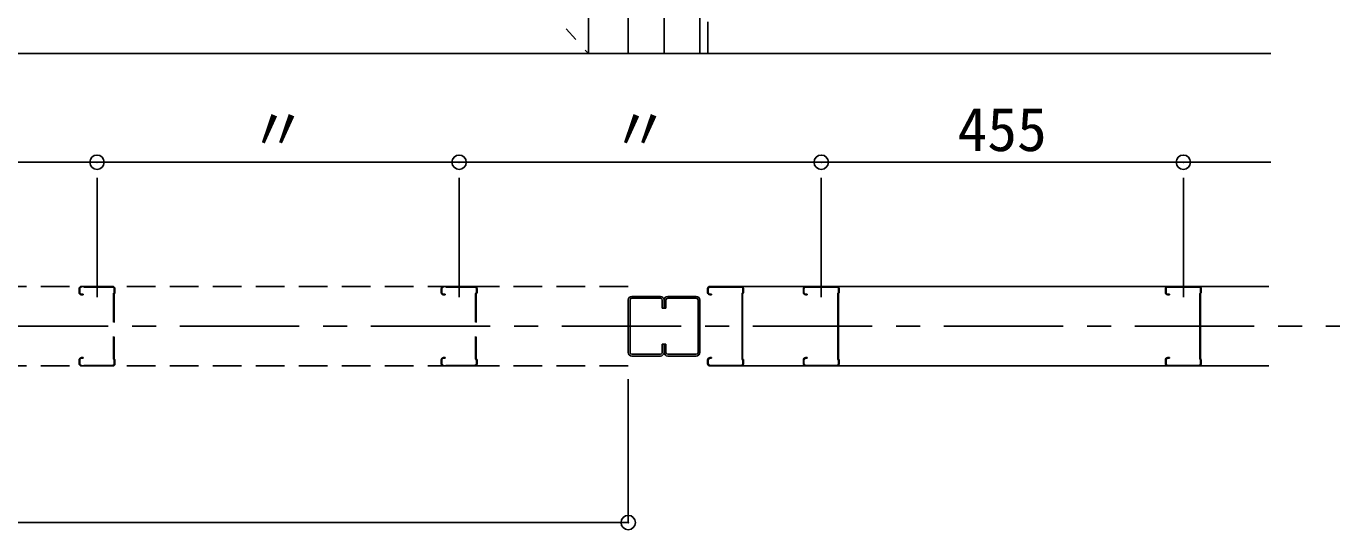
# Model space of a CAD drawing. Units: millimetres, scale not verified, with parts at other scales. Extents: x -688 to 687, y -487 to 475.
# Drawn here: x -282.8 to -7.8, y -262.6 to -157.1 of the extents above; entities that cross this region are included whole.
import ezdxf
from ezdxf.enums import TextEntityAlignment as Align

# ---------------------------------------------------------------- set-up
doc = ezdxf.new("R2010")
doc.units = ezdxf.units.MM
doc.header["$LTSCALE"] = 5
doc.header["$PDMODE"] = 32
doc.header["$PDSIZE"] = 3
for name, pattern in [('CHAIN1', [8, 5, -1, 1, -1]), ('DASHED1', [1.8, 1.2, -0.6]), ('DOUBLE_CHAIN1', [8.8, 5, -1, 0.6, -0.6, 0.6, -1])]:
    doc.linetypes.add(name, pattern=pattern)
for name, color, linetype in [('1-0_中心線', 4, 'CHAIN1'), ('1-1_中線', 7, 'Continuous'), ('1-2_太線１', 3, 'Continuous'), ('1-4_細線', 4, 'DASHED1'), ('1-5_寸法', 4, 'Continuous'), ('1-6_文字', 4, 'Continuous'), ('1-8_隠線', 4, 'DOUBLE_CHAIN1'), ('5-1_中線', 7, 'Continuous'), ('5-F_グリッド', 7, 'Continuous')]:
    doc.layers.add(name, color=color, linetype=linetype)
doc.styles.add('ＭＳ ゴシック', font='')
doc.styles.get('ＭＳ ゴシック').set_extended_font_data('MS Gothic')

msp = doc.modelspace()

# ---------------------------------------------------------------- linework, layer by layer
at = {"layer": '1-0_中心線'}
msp.add_line((-610.652, -219.995), (-7.763, -219.995), dxfattribs=at)
at = {"layer": '1-1_中線'}
for p, q in [((-140.099, -162.877), (-140.099, -156.211)), ((-151.765, -162.877), (-22.206, -162.877)), ((-22.601, -211.662), (-139.647, -211.662)), ((-22.601, -228.329), (-139.647, -228.329))]:
    msp.add_line(p, q, dxfattribs=at)
at = {"layer": '1-2_太線１'}
msp.add_line((-149.265, -162.877), (-149.265, 287.123), dxfattribs=at)
at = {"layer": '1-2_太線１', "color": 2}
msp.add_line((-592.414, -162.877), (-22.206, -162.877), dxfattribs=at)
at = {"layer": '1-4_細線'}
for p, q in [((-156.765, -211.662), (-465.099, -211.662)), ((-156.765, -228.329), (-465.099, -228.329))]:
    msp.add_line(p, q, dxfattribs=at)
at = {"layer": '1-5_寸法'}
for p, q in [((-343.849, -185.633), (-268.015, -185.633)), ((-268.015, -185.633), (-192.182, -185.633)), ((-192.182, -185.633), (-116.349, -185.633)), ((-116.349, -185.633), (-40.515, -185.633)), ((-40.515, -185.633), (-22.206, -185.633)), ((-156.765, -261.136), (-156.765, -231.08)), ((-465.099, -261.136), (-156.765, -261.136))]:
    msp.add_line(p, q, dxfattribs=at)
at = {"layer": '1-5_寸法', "color": 3}
for p in [(-268.015, -185.633), (-192.182, -185.633), (-116.349, -185.633), (-40.515, -185.633), (-156.765, -261.136)]:
    msp.add_point(p, dxfattribs=at)
at = {"layer": '1-6_文字', "color": 7}
for p, q in [((-156.765, -162.877), (-156.765, 287.123)), ((-141.765, -162.877), (-141.765, 287.123))]:
    msp.add_line(p, q, dxfattribs=at)
at = {"layer": '1-8_隠線'}
for p, q in [((-456.765, 157.123), (-165.099, -162.877)), ((-165.099, -162.877), (-165.099, 157.123)), ((-268.015, -213.923), (-268.015, -185.633)), ((-192.182, -213.923), (-192.182, -185.633)), ((-116.349, -213.923), (-116.349, -185.633)), ((-40.515, -213.923), (-40.515, -185.633))]:
    msp.add_line(p, q, dxfattribs=at)
at = {"layer": '5-1_中線'}
for p, q in [((-156.765, -214.512), (-156.765, -225.479)), ((-156.382, -214.512), (-156.382, -225.479)), ((-155.999, -213.745), (-150.032, -213.745)), ((-155.999, -214.129), (-150.032, -214.129)), ((-149.649, -214.512), (-149.649, -216.245)), ((-149.265, -214.512), (-149.265, -216.245)), ((-149.265, -214.512), (-149.265, -216.245)), ((-148.882, -214.512), (-148.882, -216.245)), ((-142.532, -213.745), (-148.499, -213.745)), ((-142.532, -214.129), (-148.499, -214.129)), ((-142.149, -214.512), (-142.149, -225.479)), ((-141.765, -214.512), (-141.765, -225.479)), ((-149.649, -216.245), (-149.265, -216.245)), ((-148.882, -216.245), (-149.265, -216.245)), ((-149.649, -223.745), (-149.265, -223.745)), ((-149.649, -225.479), (-149.649, -223.745)), ((-148.882, -223.745), (-149.265, -223.745)), ((-149.265, -225.479), (-149.265, -223.745)), ((-149.265, -225.479), (-149.265, -223.745)), ((-148.882, -225.479), (-148.882, -223.745)), ((-155.999, -225.862), (-150.032, -225.862)), ((-155.999, -226.245), (-150.032, -226.245)), ((-142.532, -225.862), (-148.499, -225.862)), ((-142.532, -226.245), (-148.499, -226.245))]:
    msp.add_line(p, q, dxfattribs=at)
for centre, radius, start, end in [((-155.999, -214.512), 0.767, 90, 180), ((-155.999, -214.512), 0.383, 90, 180), ((-150.032, -214.512), 0.767, 0, 90), ((-150.032, -214.512), 0.383, 0, 90), ((-148.499, -214.512), 0.767, 90, 180), ((-148.499, -214.512), 0.383, 90, 180), ((-142.532, -214.512), 0.767, 0, 90), ((-142.532, -214.512), 0.383, 0, 90), ((-155.999, -225.479), 0.767, 180, 270), ((-155.999, -225.479), 0.383, 180, 270), ((-150.032, -225.479), 0.383, 270, 0), ((-150.032, -225.479), 0.767, 270, 0), ((-148.499, -225.479), 0.767, 180, 270), ((-148.499, -225.479), 0.383, 180, 270), ((-142.532, -225.479), 0.383, 270, 0), ((-142.532, -225.479), 0.767, 270, 0)]:
    msp.add_arc(centre, radius, start, end, dxfattribs=at)
at = {"layer": '5-F_グリッド', "color": 4, "linetype": 'DASHED1'}
for p, q in [((-271.271, -211.662), (-264.771, -211.667)), ((-264.769, -211.801), (-271.269, -211.795)), ((-195.438, -211.662), (-188.938, -211.667)), ((-188.936, -211.801), (-195.436, -211.795)), ((-271.765, -212.917), (-271.765, -212.162)), ((-271.632, -212.162), (-271.632, -212.917)), ((-271.265, -213.284), (-270.932, -213.284)), ((-271.265, -213.417), (-270.932, -213.417)), ((-270.932, -213.417), (-270.932, -213.284)), ((-264.565, -213.162), (-264.565, -226.829)), ((-264.438, -212.979), (-264.526, -213.068)), ((-264.432, -213.217), (-264.432, -226.773)), ((-264.399, -212.885), (-264.399, -212.167)), ((-264.304, -213.034), (-264.393, -213.123)), ((-264.265, -212.94), (-264.265, -212.167)), ((-195.932, -212.917), (-195.932, -212.162)), ((-195.799, -212.162), (-195.799, -212.917)), ((-195.432, -213.284), (-195.099, -213.284)), ((-195.432, -213.417), (-195.099, -213.417)), ((-195.099, -213.417), (-195.099, -213.284)), ((-188.732, -213.162), (-188.732, -226.829)), ((-188.604, -212.979), (-188.693, -213.068)), ((-188.599, -213.217), (-188.599, -226.773)), ((-188.565, -212.885), (-188.565, -212.167)), ((-188.471, -213.034), (-188.56, -213.123)), ((-188.432, -212.94), (-188.432, -212.167)), ((-271.765, -227.829), (-271.765, -227.073)), ((-271.632, -227.073), (-271.632, -227.829)), ((-264.769, -228.19), (-271.269, -228.195)), ((-271.265, -226.573), (-270.932, -226.573)), ((-271.265, -226.706), (-270.932, -226.706)), ((-270.932, -226.706), (-270.932, -226.573)), ((-264.526, -226.923), (-264.438, -227.011)), ((-264.399, -227.106), (-264.399, -227.823)), ((-264.393, -226.868), (-264.304, -226.956)), ((-264.265, -227.05), (-264.265, -227.823)), ((-195.932, -227.829), (-195.932, -227.073)), ((-195.799, -227.073), (-195.799, -227.829)), ((-188.936, -228.19), (-195.436, -228.195)), ((-195.432, -226.573), (-195.099, -226.573)), ((-195.432, -226.706), (-195.099, -226.706)), ((-195.099, -226.706), (-195.099, -226.573)), ((-188.693, -226.923), (-188.604, -227.011)), ((-188.565, -227.106), (-188.565, -227.823)), ((-188.56, -226.868), (-188.471, -226.956)), ((-188.432, -227.05), (-188.432, -227.823)), ((-271.271, -228.329), (-264.771, -228.323)), ((-195.438, -228.329), (-188.938, -228.323))]:
    msp.add_line(p, q, dxfattribs=at)
at = {"layer": '5-F_グリッド'}
for p, q in [((-139.647, -211.662), (-133.147, -211.667)), ((-133.145, -211.801), (-139.645, -211.795)), ((-119.604, -211.662), (-113.104, -211.667)), ((-113.103, -211.801), (-119.603, -211.795)), ((-43.771, -211.662), (-37.271, -211.667)), ((-37.269, -211.801), (-43.769, -211.795)), ((-140.141, -212.917), (-140.141, -212.162)), ((-140.008, -212.162), (-140.008, -212.917)), ((-139.641, -213.284), (-139.308, -213.284)), ((-139.641, -213.417), (-139.308, -213.417)), ((-139.308, -213.417), (-139.308, -213.284)), ((-132.941, -213.162), (-132.941, -226.829)), ((-132.814, -212.979), (-132.902, -213.068)), ((-132.808, -213.217), (-132.808, -226.773)), ((-132.775, -212.885), (-132.775, -212.167)), ((-132.68, -213.034), (-132.769, -213.123)), ((-132.641, -212.94), (-132.641, -212.167)), ((-120.099, -212.917), (-120.099, -212.162)), ((-119.965, -212.162), (-119.965, -212.917)), ((-119.599, -213.284), (-119.265, -213.284)), ((-119.599, -213.417), (-119.265, -213.417)), ((-119.265, -213.417), (-119.265, -213.284)), ((-112.899, -213.162), (-112.899, -226.829)), ((-112.771, -212.979), (-112.86, -213.068)), ((-112.765, -213.217), (-112.765, -226.773)), ((-112.732, -212.885), (-112.732, -212.167)), ((-112.638, -213.034), (-112.726, -213.123)), ((-112.599, -212.94), (-112.599, -212.167)), ((-44.265, -212.917), (-44.265, -212.162)), ((-44.132, -212.162), (-44.132, -212.917)), ((-43.765, -213.284), (-43.432, -213.284)), ((-43.765, -213.417), (-43.432, -213.417)), ((-43.432, -213.417), (-43.432, -213.284)), ((-37.065, -213.162), (-37.065, -226.829)), ((-36.938, -212.979), (-37.026, -213.068)), ((-36.932, -213.217), (-36.932, -226.773)), ((-36.899, -212.885), (-36.899, -212.167)), ((-36.804, -213.034), (-36.893, -213.123)), ((-36.765, -212.94), (-36.765, -212.167)), ((-140.141, -227.829), (-140.141, -227.073)), ((-140.008, -227.073), (-140.008, -227.829)), ((-133.145, -228.19), (-139.645, -228.195)), ((-139.641, -226.573), (-139.308, -226.573)), ((-139.641, -226.706), (-139.308, -226.706)), ((-139.308, -226.706), (-139.308, -226.573)), ((-132.902, -226.923), (-132.814, -227.011)), ((-132.775, -227.106), (-132.775, -227.823)), ((-132.769, -226.868), (-132.68, -226.956)), ((-132.641, -227.05), (-132.641, -227.823)), ((-120.099, -227.829), (-120.099, -227.073)), ((-119.965, -227.073), (-119.965, -227.829)), ((-113.103, -228.19), (-119.603, -228.195)), ((-119.599, -226.573), (-119.265, -226.573)), ((-119.599, -226.706), (-119.265, -226.706)), ((-119.265, -226.706), (-119.265, -226.573)), ((-112.86, -226.923), (-112.771, -227.011)), ((-112.732, -227.106), (-112.732, -227.823)), ((-112.726, -226.868), (-112.638, -226.956)), ((-112.599, -227.05), (-112.599, -227.823)), ((-44.265, -227.829), (-44.265, -227.073)), ((-44.132, -227.073), (-44.132, -227.829)), ((-37.269, -228.19), (-43.769, -228.195)), ((-43.765, -226.573), (-43.432, -226.573)), ((-43.765, -226.706), (-43.432, -226.706)), ((-43.432, -226.706), (-43.432, -226.573)), ((-37.026, -226.923), (-36.938, -227.011)), ((-36.899, -227.106), (-36.899, -227.823)), ((-36.893, -226.868), (-36.804, -226.956)), ((-36.765, -227.05), (-36.765, -227.823)), ((-139.647, -228.329), (-133.147, -228.323)), ((-119.604, -228.329), (-113.104, -228.323)), ((-43.771, -228.329), (-37.271, -228.323))]:
    msp.add_line(p, q, dxfattribs=at)
at = {"layer": '5-F_グリッド', "color": 4, "linetype": 'DASHED1'}
for centre, radius, start, end in [((-271.265, -212.162), 0.5, 90.63659, 180), ((-271.265, -212.162), 0.367, 90.63659, 180), ((-264.765, -212.167), 0.5, 0, 90.63659), ((-264.765, -212.167), 0.367, 0, 90.63659), ((-195.432, -212.162), 0.5, 90.63659, 180), ((-195.432, -212.162), 0.367, 90.63659, 180), ((-188.932, -212.167), 0.5, 0, 90.63659), ((-188.932, -212.167), 0.367, 0, 90.63659), ((-271.265, -212.917), 0.5, 180, 270), ((-271.265, -212.917), 0.367, 180, 270), ((-264.432, -213.162), 0.133, 135, 180), ((-264.532, -212.885), 0.133, 315, 0), ((-264.299, -213.217), 0.133, 135, 180), ((-264.399, -212.94), 0.133, 315, 0), ((-195.432, -212.917), 0.5, 180, 270), ((-195.432, -212.917), 0.367, 180, 270), ((-188.599, -213.162), 0.133, 135, 180), ((-188.699, -212.885), 0.133, 315, 0), ((-188.465, -213.217), 0.133, 135, 180), ((-188.565, -212.94), 0.133, 315, 0), ((-271.265, -227.073), 0.5, 90, 180), ((-271.265, -227.829), 0.5, 180, 269.36341), ((-271.265, -227.073), 0.367, 90, 180), ((-271.265, -227.829), 0.367, 180, 269.36341), ((-264.765, -227.823), 0.5, 269.36341, 0), ((-264.765, -227.823), 0.367, 269.36341, 0), ((-264.432, -226.829), 0.133, 180, 225), ((-264.532, -227.106), 0.133, 0, 45), ((-264.299, -226.773), 0.133, 180, 225), ((-264.399, -227.05), 0.133, 0, 45), ((-195.432, -227.073), 0.5, 90, 180), ((-195.432, -227.829), 0.5, 180, 269.36341), ((-195.432, -227.073), 0.367, 90, 180), ((-195.432, -227.829), 0.367, 180, 269.36341), ((-188.932, -227.823), 0.5, 269.36341, 0), ((-188.932, -227.823), 0.367, 269.36341, 0), ((-188.599, -226.829), 0.133, 180, 225), ((-188.699, -227.106), 0.133, 0, 45), ((-188.465, -226.773), 0.133, 180, 225), ((-188.565, -227.05), 0.133, 0, 45)]:
    msp.add_arc(centre, radius, start, end, dxfattribs=at)
at = {"layer": '5-F_グリッド'}
for centre, radius, start, end in [((-139.641, -212.162), 0.5, 90.63659, 180), ((-139.641, -212.162), 0.367, 90.63659, 180), ((-133.141, -212.167), 0.5, 0, 90.63659), ((-133.141, -212.167), 0.367, 0, 90.63659), ((-119.599, -212.162), 0.5, 90.63659, 180), ((-119.599, -212.162), 0.367, 90.63659, 180), ((-113.099, -212.167), 0.5, 0, 90.63659), ((-113.099, -212.167), 0.367, 0, 90.63659), ((-43.765, -212.162), 0.5, 90.63659, 180), ((-43.765, -212.162), 0.367, 90.63659, 180), ((-37.265, -212.167), 0.5, 0, 90.63659), ((-37.265, -212.167), 0.367, 0, 90.63659), ((-139.641, -212.917), 0.5, 180, 270), ((-139.641, -212.917), 0.367, 180, 270), ((-132.808, -213.162), 0.133, 135, 180), ((-132.908, -212.885), 0.133, 315, 0), ((-132.675, -213.217), 0.133, 135, 180), ((-132.775, -212.94), 0.133, 315, 0), ((-119.599, -212.917), 0.5, 180, 270), ((-119.599, -212.917), 0.367, 180, 270), ((-112.765, -213.162), 0.133, 135, 180), ((-112.865, -212.885), 0.133, 315, 0), ((-112.632, -213.217), 0.133, 135, 180), ((-112.732, -212.94), 0.133, 315, 0), ((-43.765, -212.917), 0.5, 180, 270), ((-43.765, -212.917), 0.367, 180, 270), ((-36.932, -213.162), 0.133, 135, 180), ((-37.032, -212.885), 0.133, 315, 0), ((-36.799, -213.217), 0.133, 135, 180), ((-36.899, -212.94), 0.133, 315, 0), ((-139.641, -227.073), 0.5, 90, 180), ((-139.641, -227.829), 0.5, 180, 269.36341), ((-139.641, -227.073), 0.367, 90, 180), ((-139.641, -227.829), 0.367, 180, 269.36341), ((-133.141, -227.823), 0.5, 269.36341, 0), ((-133.141, -227.823), 0.367, 269.36341, 0), ((-132.808, -226.829), 0.133, 180, 225), ((-132.908, -227.106), 0.133, 0, 45), ((-132.675, -226.773), 0.133, 180, 225), ((-132.775, -227.05), 0.133, 0, 45), ((-119.599, -227.073), 0.5, 90, 180), ((-119.599, -227.829), 0.5, 180, 269.36341), ((-119.599, -227.073), 0.367, 90, 180), ((-119.599, -227.829), 0.367, 180, 269.36341), ((-113.099, -227.823), 0.5, 269.36341, 0), ((-113.099, -227.823), 0.367, 269.36341, 0), ((-112.765, -226.829), 0.133, 180, 225), ((-112.865, -227.106), 0.133, 0, 45), ((-112.632, -226.773), 0.133, 180, 225), ((-112.732, -227.05), 0.133, 0, 45), ((-43.765, -227.073), 0.5, 90, 180), ((-43.765, -227.829), 0.5, 180, 269.36341), ((-43.765, -227.073), 0.367, 90, 180), ((-43.765, -227.829), 0.367, 180, 269.36341), ((-37.265, -227.823), 0.5, 269.36341, 0), ((-37.265, -227.823), 0.367, 269.36341, 0), ((-36.932, -226.829), 0.133, 180, 225), ((-37.032, -227.106), 0.133, 0, 45), ((-36.799, -226.773), 0.133, 180, 225), ((-36.899, -227.05), 0.133, 0, 45)]:
    msp.add_arc(centre, radius, start, end, dxfattribs=at)

# ---------------------------------------------------------------- texts
at = {"layer": '1-5_寸法', "style": 'ＭＳ ゴシック'}
for s, p in [('〃', (-236.349, -186.05)), ('〃', (-160.515, -186.05)), ('455', (-87.807, -186.05))]:
    msp.add_text(s, height=9.164, dxfattribs=at).set_placement(p, align=Align.BOTTOM_LEFT)

doc.saveas('drawing.dxf')
